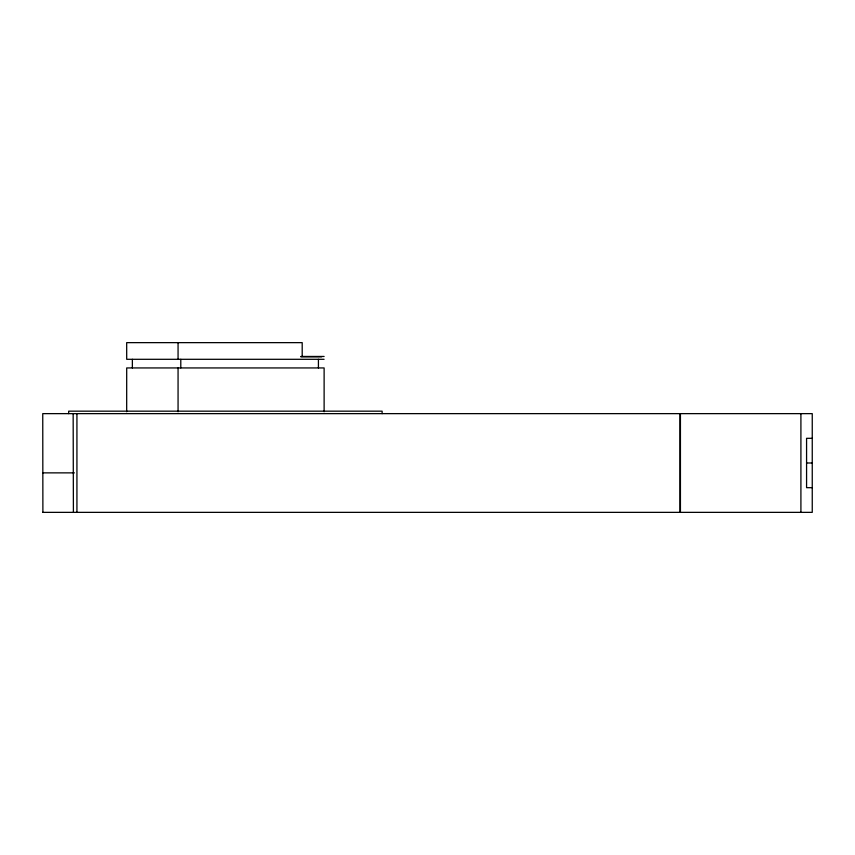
<?xml version="1.0" encoding="UTF-8"?>
<svg xmlns="http://www.w3.org/2000/svg" width="855" height="855" viewBox="0 0 855 855"><rect width="100%" height="100%" fill="white"/><g stroke="black" fill="none" stroke-linecap="round" stroke-linejoin="round"><path stroke-width="1.28" d="M73.156 413.638L73.402 512.359M301.024 356.46L324.109 356.46M300.853 356.834L321.63 356.834M324.088 359.303L126.7 359.303L126.679 342.641L302.2 342.641L302.2 356.46M812.25 438.316L806.575 438.316L806.575 487.681L812.25 487.681M806.575 462.993L812.25 462.993M42.75 472.868L74.396 472.868M42.75 512.359L812.25 512.359L812.25 413.638L42.75 413.638L42.889 512.359M800.911 413.638L800.911 512.359M680.43 413.638L680.43 512.359M679.982 413.638L679.982 512.359M382.121 413.638L382.121 411.17L68.667 411.17L68.667 413.638M324.12 411.747L324.12 367.939L126.7 367.939L126.679 411.747M318.423 359.303L318.423 367.939M180.79 359.303L180.79 367.939M178.064 342.641L178.064 359.303M178.064 367.939L178.064 411.747M132.365 359.303L132.365 367.939M76.929 413.638L76.929 512.359"/></g></svg>
